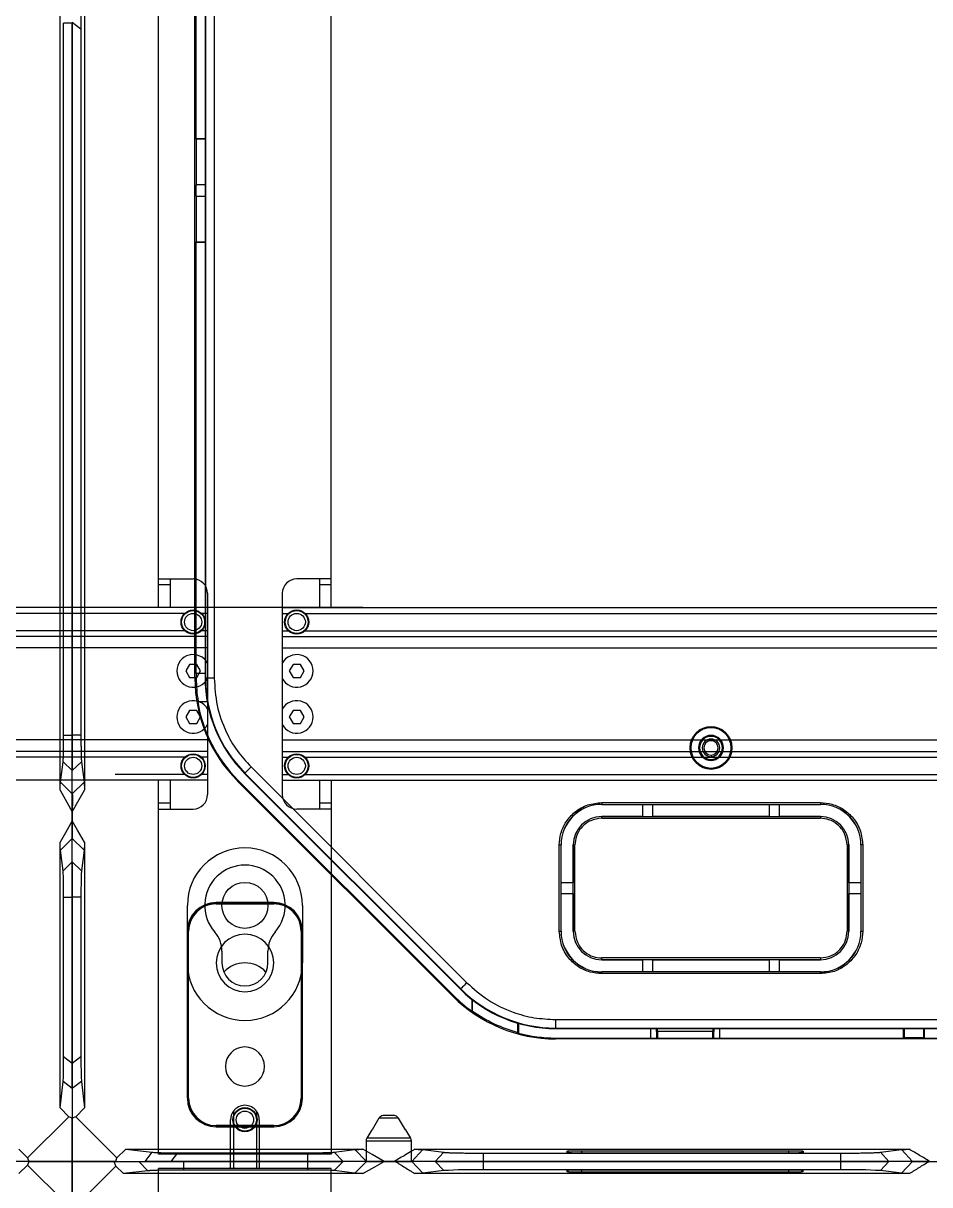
# Model space of a CAD drawing. Header units: millimetres. Extents: x 9226 to 36041, y 16031 to 21779.
# Drawn here: x 30476.7 to 30634.3, y 18762.4 to 18964.3 of the extents above; entities that cross this region are included whole.
import ezdxf

# ---------------------------------------------------------------- set-up
doc = ezdxf.new("R2010")
doc.units = ezdxf.units.MM
doc.layers.add('02___PRT_ALL_AXES', color=7, linetype='Continuous')

# ---------------------------------------------------------------- blocks, each defined once
blk = doc.blocks.new('G$CBB86864E')
at = {"color": 114, "linetype": 'Continuous', "true_color": 0x139b48}
for p, q in [((54.5, 672.5), (54.5, 681)), ((59.5, 681), (59.5, 672.5)), ((42, 612.5), (42, 672.5)), ((72, 672.5), (42, 672.5)), ((72, 612.5), (72, 672.5)), ((42, 95), (42, 582.5)), ((72, 95), (72, 582.5)), ((42, 100), (48, 100)), ((42, 99), (44, 99)), ((44, 100), (44, 95)), ((72, 100), (66, 100)), ((70, 95), (70, 100)), ((70, 99), (72, 99)), ((50.5, 97.5), (50.5, 62.5)), ((63.5, 97.5), (63.5, 62.5)), ((77.5, 95), (0.5, 95)), ((63.5, 95), (590.5, 95)), ((50.5, 94), (49.47, 94)), ((63.5, 94), (64.53, 94)), ((50.5, 91), (49.47, 91)), ((63.5, 91), (64.53, 91)), ((50.5, 90), (0.5, 90)), ((63.5, 90), (590.5, 90)), ((50.5, 88), (0, 88)), ((63.5, 88), (590.5, 88)), ((47.35, 85.12), (46.71, 84)), ((48.64, 85.12), (47.35, 85.12)), ((49.29, 84), (48.64, 85.12)), ((65.36, 85.12), (64.71, 84)), ((66.64, 85.12), (65.36, 85.12)), ((67.29, 84), (66.64, 85.12)), ((46.71, 84), (47.35, 82.88)), ((47.35, 82.88), (48.64, 82.88)), ((48.64, 82.88), (49.29, 84)), ((64.71, 84), (65.36, 82.88)), ((65.36, 82.88), (66.64, 82.88)), ((66.64, 82.88), (67.29, 84)), ((47.35, 77.12), (46.71, 76)), ((48.64, 77.12), (47.35, 77.12)), ((49.29, 76), (48.64, 77.12)), ((65.36, 77.12), (64.71, 76)), ((66.64, 77.12), (65.36, 77.12)), ((67.29, 76), (66.64, 77.12)), ((46.71, 76), (47.35, 74.88)), ((47.35, 74.88), (48.64, 74.88)), ((48.64, 74.88), (49.29, 76)), ((64.71, 76), (65.36, 74.88)), ((65.36, 74.88), (66.64, 74.88)), ((66.64, 74.88), (67.29, 76)), ((50.5, 72), (0, 72)), ((63.5, 72), (590.5, 72)), ((50.5, 70), (0.5, 70)), ((50.5, 69), (49.47, 69)), ((63.5, 70), (590.5, 70)), ((63.5, 69), (64.53, 69)), ((50.5, 65), (0.5, 65)), ((42, 0), (42, 65)), ((44, 65), (44, 60)), ((50.5, 66), (49.47, 66)), ((63.5, 66), (64.53, 66)), ((63.5, 65), (590.5, 65)), ((70, 60), (70, 65)), ((72, 65), (72, 0)), ((44, 61), (42, 61)), ((72, 61), (70, 61)), ((42, 60), (48, 60)), ((72, 60), (66, 60)), ((72, 0), (42, 0))]:
    blk.add_line(p, q, dxfattribs=at)
for centre, radius in [((57, 681), 2), ((57, 681), 1.5), ((48, 92.5), 2), ((48, 92.5), 1.5), ((66, 92.5), 2), ((66, 92.5), 1.5), ((48, 67.5), 2), ((48, 67.5), 1.5), ((66, 67.5), 2), ((66, 67.5), 1.5)]:
    blk.add_circle(centre, radius, dxfattribs=at)
for centre, radius, start, end in [((57, 681), 2.5, 143.1301, 180), ((57, 681), 2.5, 0, 36.8699), ((48, 97.5), 2.5, 0, 90), ((66, 97.5), 2.5, 90, 180), ((48, 62.5), 2.5, 270, 0), ((66, 62.5), 2.5, 180, 270), ((57, 28.25), 5, 43.1308, 136.8692)]:
    blk.add_arc(centre, radius, start, end, dxfattribs=at)
at = {"layer": '02___PRT_ALL_AXES', "color": 114, "linetype": 'Continuous', "true_color": 0x139b48}
for p, q in [((55, 682.5), (55, 672.5)), ((59, 682.5), (59, 672.5)), ((46.53, 94), (7.47, 94)), ((67.47, 94), (586.53, 94)), ((46.53, 91), (7.47, 91)), ((67.47, 91), (586.53, 91)), ((46.53, 69), (7.47, 69)), ((67.47, 69), (586.53, 69)), ((46.53, 66), (34.47, 66)), ((67.47, 66), (586.53, 66)), ((47, 33.25), (47, 43.25)), ((67, 43.25), (67, 33.25)), ((53, 35.31), (53, 33.25)), ((61, 33.25), (61, 35.31))]:
    blk.add_line(p, q, dxfattribs=at)
for centre, radius in [((48, 92.5), 2.1), ((66, 92.5), 2.1), ((48, 67.5), 2.1), ((66, 67.5), 2.1), ((57, 43.25), 4), ((57, 6), 2.1)]:
    blk.add_circle(centre, radius, dxfattribs=at)
for centre, radius, start, end in [((57, 681), 2.5, 36.8699, 143.1301), ((48, 84), 2.84, 28.0842, 331.9158), ((66, 84), 2.84, 208.0842, 151.9158), ((48, 76), 2.84, 28.0842, 331.9158), ((66, 76), 2.84, 208.0842, 151.9158), ((57, 43.25), 10, 0, 180), ((57, 43.25), 7, 318.5904, 221.4096), ((48, 35.31), 5, 0, 41.4096), ((66, 35.31), 5, 138.5904, 180), ((57, 33.25), 10, 180, 0), ((57, 33.25), 4, 180, 0)]:
    blk.add_arc(centre, radius, start, end, dxfattribs=at)
blk = doc.blocks.new('*U254')
blk.add_blockref('G$CBB86864E', (-306, -341.75))
blk = doc.blocks.new('*U248')
for p in [(600, 675), (600, 0)]:
    blk.add_blockref('*U254', p)
blk = doc.blocks.new('G$C9B8E3940')
at = {"color": 7, "linetype": 'Continuous', "lineweight": 25}
for p, q in [((53.29, 389.67), (52.09, 387.67)), ((56.71, 389.67), (53.29, 389.67)), ((57.91, 387.67), (56.71, 389.67)), ((52.03, 387.67), (51.18, 386.2)), ((52.03, 387.67), (52.09, 387.67)), ((57.91, 387.67), (57.97, 387.67)), ((58.82, 386.2), (57.97, 387.67)), ((51.05, 385.7), (51.05, 382.17)), ((58.95, 382.17), (58.95, 385.7)), ((0, 382.17), (7.27, 382.17)), ((0, 374.63), (0, 382.17)), ((7.56, 381.34), (7.27, 382.17)), ((7.27, 382.17), (11.57, 382.17)), ((13.15, 380.54), (11.57, 382.17)), ((19.33, 382.17), (19.33, 380.67)), ((19.33, 382.17), (40.93, 382.17)), ((40.93, 380.67), (40.93, 382.17)), ((45.52, 380.57), (47.07, 382.17)), ((51.11, 382.17), (47.07, 382.17)), ((49.1, 380.11), (51.11, 382.17)), ((54.21, 382.17), (56.14, 382.17)), ((60.9, 380.11), (58.99, 382.17)), ((63.08, 382.17), (58.99, 382.17)), ((64.55, 380.58), (63.08, 382.17)), ((71.41, 382.17), (71.41, 380.73)), ((71.41, 382.17), (133.59, 382.17)), ((133.59, 380.73), (133.59, 382.17)), ((141.92, 382.17), (140.45, 380.58)), ((146.01, 382.17), (141.92, 382.17)), ((144.1, 380.11), (146.01, 382.17)), ((148.87, 382.17), (150.79, 382.17)), ((592.46, 382.17), (587.35, 382.17)), ((592.46, 382.17), (592.24, 381.54)), ((592.46, 382.17), (600, 382.17)), ((600, 382.17), (600, 375.59)), ((7.56, 381.34), (0.63, 374.41)), ((8.88, 380.06), (7.56, 381.34)), ((13.15, 380.54), (8.88, 380.06)), ((50.47, 380.06), (8.88, 380.06)), ((40.93, 380.67), (19.33, 380.67)), ((49.1, 380.11), (45.52, 380.57)), ((145.47, 380.06), (59.53, 380.06)), ((64.55, 380.58), (60.9, 380.11)), ((133.59, 380.73), (71.41, 380.73)), ((86.03, 380.37), (86.03, 380.66)), ((88.5, 380.72), (124.5, 380.72)), ((124.5, 380.3), (88.5, 380.3)), ((126.98, 380.66), (126.98, 380.37)), ((144.1, 380.11), (140.45, 380.58)), ((592.24, 381.54), (590.71, 380.06)), ((598.66, 375.13), (592.24, 381.54)), ((2.12, 317.64), (2.12, 109.2)), ((597.89, 109.2), (597.89, 317.64)), ((21.3, 128.67), (21.3, 298.17)), ((23.17, 298.17), (23.17, 128.67)), ((24.67, 298.17), (24.67, 128.67)), ((21.45, 291.3), (21.45, 222.44)), ((23.09, 251.42), (23.09, 128.67)), ((1.5, 241.44), (0, 242.65)), ((0, 118.74), (0, 242.65)), ((598.5, 118.74), (598.5, 242.5)), ((600, 242.5), (598.5, 242.5)), ((600, 242.5), (600, 118.74)), ((1.5, 241.44), (1.5, 118.74)), ((21.54, 222.35), (21.45, 222.44)), ((21.45, 222.44), (23.09, 222.44)), ((21.54, 222.35), (21.54, 214.42)), ((23.09, 222.35), (21.54, 222.35)), ((21.45, 214.42), (21.45, 212.42)), ((23.09, 214.42), (21.45, 214.42)), ((21.45, 212.42), (23.09, 212.42)), ((21.54, 212.42), (21.54, 204.49)), ((21.45, 204.4), (21.54, 204.49)), ((21.45, 204.4), (21.45, 129.56)), ((23.09, 204.4), (21.45, 204.4)), ((21.54, 204.49), (23.09, 204.49)), ((21.54, 129.48), (21.45, 129.56)), ((21.45, 129.56), (23.09, 129.56)), ((21.54, 129.48), (21.54, 128.67)), ((23.09, 129.48), (21.54, 129.48)), ((21.3, 128.67), (21.54, 128.67)), ((23.17, 128.67), (23.09, 128.67)), ((24.67, 128.67), (23.17, 128.67)), ((23.46, 124.53), (21.8, 124.53)), ((21.87, 124.62), (23.45, 124.62)), ((111, 120.05), (111, 120.23)), ((1.5, 118.74), (0, 118.74)), ((111, 118.55), (111, 118.72)), ((111, 117.8), (111, 118.07)), ((598.5, 118.74), (600, 118.74)), ((111, 115.3), (111, 115.02)), ((1.6, 114.15), (0, 112.6)), ((1.6, 114.15), (2.06, 110.57)), ((31.06, 113.23), (68.56, 75.73)), ((111, 114.55), (111, 114.37)), ((597.94, 110.57), (598.4, 114.15)), ((598.4, 114.15), (600, 112.6)), ((0, 108.56), (0, 112.6)), ((29.95, 112.12), (30, 112.17)), ((29.95, 112.12), (67.45, 74.62)), ((30, 112.17), (67.5, 74.67)), ((111, 113.05), (111, 112.86)), ((600, 108.56), (600, 112.6)), ((2.06, 110.57), (0, 108.56)), ((28.79, 110.96), (28.68, 110.85)), ((66.18, 73.35), (28.68, 110.85)), ((28.79, 110.96), (66.29, 73.46)), ((597.94, 110.57), (600, 108.56)), ((92, 107.03), (130, 107.03)), ((92, 107.03), (92, 106.73)), ((130, 107.03), (130, 106.73)), ((0, 103.88), (0, 105.46)), ((92, 106.73), (130, 106.73)), ((92, 106.73), (92, 106.72)), ((92, 106.72), (99.09, 106.72)), ((99.09, 106.72), (100.91, 106.72)), ((99.09, 106.72), (99.09, 104.62)), ((100.91, 106.72), (121.09, 106.72)), ((100.91, 104.62), (100.91, 106.72)), ((121.09, 106.72), (122.91, 106.72)), ((121.09, 106.72), (121.09, 104.62)), ((122.91, 106.72), (130, 106.72)), ((122.91, 104.62), (122.91, 106.72)), ((130, 106.72), (130, 106.73)), ((600, 105.46), (600, 103.88)), ((92, 104.61), (92, 104.62)), ((99.09, 104.62), (92, 104.62)), ((92, 104.31), (92, 104.61)), ((92, 104.61), (130, 104.61)), ((92, 104.31), (130, 104.31)), ((99.09, 104.62), (100.91, 104.62)), ((121.09, 104.62), (100.91, 104.62)), ((121.09, 104.62), (122.91, 104.62)), ((130, 104.62), (122.91, 104.62)), ((130, 104.62), (130, 104.61)), ((130, 104.61), (130, 104.31)), ((2.06, 98.77), (0, 100.78)), ((0, 96.74), (0, 100.78)), ((2.12, 100.14), (2.12, 53.97)), ((84.64, 84.67), (84.64, 99.67)), ((84.64, 99.67), (84.94, 99.67)), ((84.94, 84.67), (84.94, 99.67)), ((84.95, 99.67), (84.94, 99.67)), ((84.95, 93.08), (84.95, 99.67)), ((87.05, 99.67), (87.05, 93.08)), ((87.05, 99.67), (87.06, 99.67)), ((87.06, 99.67), (87.36, 99.67)), ((87.06, 84.67), (87.06, 99.67)), ((87.36, 84.67), (87.36, 99.67)), ((134.64, 99.67), (134.94, 99.67)), ((134.64, 99.67), (134.64, 84.67)), ((134.94, 99.67), (134.94, 84.67)), ((134.94, 99.67), (134.95, 99.67)), ((134.95, 93.08), (134.95, 99.67)), ((137.06, 99.67), (137.05, 99.67)), ((137.05, 99.67), (137.05, 93.08)), ((137.36, 99.67), (137.06, 99.67)), ((137.06, 99.67), (137.06, 84.67)), ((137.36, 99.67), (137.36, 84.67)), ((597.89, 53.97), (597.89, 100.14)), ((597.94, 98.77), (600, 100.78)), ((600, 96.74), (600, 100.78)), ((2.06, 98.77), (1.6, 95.19)), ((598.4, 95.19), (597.94, 98.77)), ((1.6, 95.19), (0, 96.74)), ((598.4, 95.19), (600, 96.74)), ((84.95, 91.26), (84.95, 93.08)), ((87.05, 93.08), (84.95, 93.08)), ((87.05, 91.26), (87.05, 93.08)), ((134.95, 93.08), (134.95, 91.26)), ((137.05, 93.08), (134.95, 93.08)), ((137.05, 93.08), (137.05, 91.26)), ((84.95, 84.67), (84.95, 91.26)), ((84.95, 91.26), (87.05, 91.26)), ((87.05, 91.26), (87.05, 84.67)), ((134.95, 84.67), (134.95, 91.26)), ((134.95, 91.26), (137.05, 91.26)), ((137.05, 91.26), (137.05, 84.67)), ((1.5, 90.61), (0, 90.61)), ((0, 61.77), (0, 90.61)), ((1.5, 90.61), (1.5, 62.93)), ((35, 89.67), (25, 89.67)), ((25, 89.63), (25, 89.67)), ((25, 89.63), (35, 89.63)), ((25, 89.45), (25, 89.63)), ((25, 89.45), (35, 89.45)), ((35, 89.63), (35, 89.67)), ((35, 89.45), (35, 89.63)), ((598.5, 62.93), (598.5, 90.61)), ((598.5, 90.61), (600, 90.61)), ((600, 90.61), (600, 61.77)), ((20, 84.67), (20, 55.67)), ((20.04, 84.67), (20, 84.67)), ((20.04, 55.67), (20.04, 84.67)), ((20.04, 84.67), (20.22, 84.67)), ((20.22, 55.67), (20.22, 84.67)), ((39.78, 84.67), (39.96, 84.67)), ((39.78, 84.67), (39.78, 55.67)), ((39.96, 84.67), (39.96, 55.67)), ((39.96, 84.67), (40, 84.67)), ((40, 55.67), (40, 84.67)), ((84.64, 84.67), (84.94, 84.67)), ((84.94, 84.67), (84.95, 84.67)), ((87.06, 84.67), (87.05, 84.67)), ((87.36, 84.67), (87.06, 84.67)), ((134.94, 84.67), (134.64, 84.67)), ((134.95, 84.67), (134.94, 84.67)), ((137.05, 84.67), (137.06, 84.67)), ((137.06, 84.67), (137.36, 84.67)), ((130, 80.03), (92, 80.03)), ((92, 79.73), (92, 80.03)), ((130, 79.73), (92, 79.73)), ((92, 79.72), (92, 79.73)), ((92, 79.72), (99.09, 79.72)), ((100.91, 79.72), (99.09, 79.72)), ((99.09, 79.72), (99.09, 77.62)), ((100.91, 79.72), (121.09, 79.72)), ((100.91, 77.62), (100.91, 79.72)), ((122.91, 79.72), (121.09, 79.72)), ((121.09, 79.72), (121.09, 77.62)), ((122.91, 79.72), (130, 79.72)), ((122.91, 77.62), (122.91, 79.72)), ((130, 80.03), (130, 79.73)), ((130, 79.73), (130, 79.72)), ((92, 77.62), (92, 77.61)), ((99.09, 77.62), (92, 77.62)), ((130, 77.61), (92, 77.61)), ((92, 77.31), (92, 77.61)), ((130, 77.31), (92, 77.31)), ((100.91, 77.62), (99.09, 77.62)), ((121.09, 77.62), (100.91, 77.62)), ((122.91, 77.62), (121.09, 77.62)), ((130, 77.62), (122.91, 77.62)), ((130, 77.61), (130, 77.62)), ((130, 77.31), (130, 77.61)), ((66.29, 73.46), (66.18, 73.35)), ((67.5, 74.67), (67.45, 74.62)), ((69.48, 70.76), (69.48, 72.81)), ((69.57, 70.8), (69.57, 72.74)), ((77.43, 67.09), (77.43, 68.7)), ((77.52, 68.68), (77.52, 66.97)), ((84, 69.34), (84, 67.84)), ((84, 69.34), (516, 69.34)), ((84, 67.84), (516, 67.84)), ((84, 67.84), (84, 67.76)), ((84, 67.76), (101.5, 67.76)), ((100.55, 66.12), (100.55, 67.76)), ((101.51, 67.77), (101.5, 67.76)), ((101.5, 67.76), (101.5, 66.1)), ((101.7, 67.28), (101.5, 67.28)), ((111.3, 67.28), (101.7, 67.28)), ((101.72, 67.78), (111.28, 67.78)), ((111.5, 67.28), (111.3, 67.28)), ((111.5, 67.76), (111.49, 67.77)), ((111.5, 67.76), (488.5, 67.76)), ((111.5, 66.1), (111.5, 67.76)), ((112.45, 67.76), (112.45, 66.12)), ((144.48, 66.12), (144.48, 67.76)), ((144.57, 67.76), (144.57, 66.21)), ((147.93, 67.76), (147.93, 66.21)), ((148.02, 67.76), (148.02, 66.12)), ((84, 66.12), (84, 65.97)), ((84, 66.12), (100.55, 66.12)), ((516, 65.97), (84, 65.97)), ((100.55, 66.12), (100.56, 66.1)), ((100.56, 66.1), (112.44, 66.1)), ((112.44, 66.1), (112.45, 66.12)), ((112.45, 66.12), (144.48, 66.12)), ((144.57, 66.21), (144.48, 66.12)), ((144.57, 66.21), (147.93, 66.21)), ((148.02, 66.12), (147.93, 66.21)), ((148.02, 66.12), (151.98, 66.12)), ((0, 61.77), (1.5, 62.93)), ((598.5, 62.93), (600, 61.77)), ((1.59, 58.55), (0, 57.32)), ((1.59, 58.55), (2.12, 53.97)), ((597.89, 53.97), (598.41, 58.55)), ((600, 57.32), (598.41, 58.55)), ((0, 57.32), (0, 52.21)), ((600, 57.32), (600, 52.21)), ((20.04, 55.67), (20, 55.67)), ((20.04, 55.67), (20.22, 55.67)), ((39.78, 55.67), (39.96, 55.67)), ((39.96, 55.67), (40, 55.67)), ((2.12, 53.97), (0.63, 52.43)), ((599.37, 52.43), (597.89, 53.97)), ((0.63, 52.43), (0, 52.21)), ((0, 44.67), (0, 52.21)), ((0.63, 52.43), (7.76, 45.3)), ((35, 50.89), (25, 50.89)), ((25, 50.71), (25, 50.89)), ((35, 50.71), (25, 50.71)), ((25, 50.71), (25, 50.67)), ((25, 50.67), (35, 50.67)), ((35, 50.71), (35, 50.89)), ((35, 50.71), (35, 50.67)), ((592.24, 45.3), (599.37, 52.43)), ((600, 52.21), (599.37, 52.43)), ((600, 52.21), (600, 44.67)), ((7.76, 45.3), (9.3, 46.79)), ((9.3, 46.79), (50.47, 46.79)), ((9.3, 46.79), (13.88, 46.26)), ((45.52, 46.27), (49.1, 46.73)), ((51.11, 44.67), (49.1, 46.73)), ((59, 44.67), (60.9, 46.73)), ((59.53, 46.79), (145.47, 46.79)), ((60.9, 46.73), (64.55, 46.26)), ((86.01, 46.18), (86.01, 46.47)), ((88.5, 46.54), (124.5, 46.54)), ((126.99, 46.47), (126.99, 46.18)), ((140.45, 46.26), (144.1, 46.73)), ((146.01, 44.67), (144.1, 46.73)), ((590.71, 46.79), (592.24, 45.3)), ((7.54, 44.67), (0, 44.67)), ((7.54, 44.67), (7.76, 45.3)), ((7.54, 44.67), (12.65, 44.67)), ((12.65, 44.67), (13.88, 46.26)), ((18.26, 46.17), (17.1, 44.67)), ((40.93, 44.67), (17.1, 44.67)), ((18.26, 46.17), (40.93, 46.17)), ((40.93, 44.67), (40.93, 46.17)), ((47.07, 44.67), (45.52, 46.27)), ((51.11, 44.67), (47.07, 44.67)), ((55.98, 44.67), (54.21, 44.67)), ((63.08, 44.67), (59, 44.67)), ((63.08, 44.67), (64.55, 46.26)), ((71.41, 46.11), (133.59, 46.11)), ((71.41, 46.11), (71.41, 44.67)), ((133.59, 44.67), (71.41, 44.67)), ((124.5, 46.12), (88.5, 46.12)), ((133.59, 44.67), (133.59, 46.11)), ((140.45, 46.26), (141.92, 44.67)), ((146.01, 44.67), (141.92, 44.67)), ((592.46, 44.67), (587.35, 44.67)), ((592.24, 45.3), (592.46, 44.67)), ((600, 44.67), (592.46, 44.67))]:
    blk.add_line(p, q, dxfattribs=at)
at = {"color": 8, "linetype": 'Continuous', "lineweight": 25}
for p, q in [((55, 385.7), (51.05, 385.7)), ((58.82, 386.2), (51.18, 386.2)), ((58.95, 385.7), (55, 385.7)), ((88.5, 380.72), (88.5, 380.3)), ((124.5, 380.3), (124.5, 380.72)), ((101.5, 67.28), (101.5, 66.1)), ((101.7, 67.28), (101.7, 66.1)), ((111.3, 66.1), (111.3, 67.28)), ((111.5, 66.1), (111.5, 67.28)), ((88.5, 46.54), (88.5, 46.12)), ((124.5, 46.12), (124.5, 46.54))]:
    blk.add_line(p, q, dxfattribs=at)
at = {"color": 7, "linetype": 'Continuous', "lineweight": 25, "flags": 128}
for points in [[(50.47, 380.06), (52.57, 381.24), (54.21, 382.17)], [(21.87, 124.62), (21.83, 124.57), (21.8, 124.53)], [(30, 112.17), (30.03, 112.19), (30.09, 112.26), (30.19, 112.36), (30.32, 112.49), (30.48, 112.65), (30.66, 112.83), (30.86, 113.03), (31.06, 113.23)], [(0, 105.46), (1.19, 107.55), (2.12, 109.2)], [(597.89, 109.2), (599.07, 107.11), (600, 105.46)], [(2.12, 100.14), (0.93, 102.24), (0, 103.88)], [(600, 103.88), (598.82, 101.79), (597.89, 100.14)], [(68.56, 75.73), (68.36, 75.53), (68.16, 75.33), (67.98, 75.15), (67.82, 74.99), (67.69, 74.86), (67.59, 74.76), (67.52, 74.7), (67.5, 74.67)], [(69.57, 70.8), (69.52, 70.77), (69.48, 70.76)], [(54.21, 44.67), (52.12, 45.86), (50.47, 46.79)]]:
    blk.add_lwpolyline(points, dxfattribs=at)
at = {"color": 8, "linetype": 'Continuous', "lineweight": 25, "flags": 128}
for points in [[(86.03, 380.66), (86.29, 380.38), (86.34, 380.34)], [(126.67, 380.34), (126.77, 380.44), (126.98, 380.66)], [(86.34, 46.5), (86.23, 46.39), (86.01, 46.18)], [(126.99, 46.18), (126.72, 46.45), (126.66, 46.5)]]:
    blk.add_lwpolyline(points, dxfattribs=at)
at = {"color": 7, "linetype": 'Continuous', "lineweight": 25}
for centre, radius, start, end in [((52.05, 385.7), 1, 150, 180), ((57.95, 385.7), 1, 0, 30), ((70.12, 280.68), 100.05, 89.2608, 93.191), ((134.88, 280.68), 100.05, 86.809, 90.7392), ((46.5, 128.67), 25.2, 180, 225), ((46.5, 128.67), 24.96, 180, 189.3433), ((46.5, 128.67), 23.41, 180, 225), ((46.5, 128.67), 23.33, 180, 225), ((46.5, 128.67), 25.05, 189.5128, 225), ((111, 116.55), 3.68, 90, 270), ((111, 116.55), 3.5, 90, 270), ((111, 116.55), 3.68, 270, 90), ((111, 116.55), 3.5, 270, 90), ((111, 116.55), 2.17, 90, 270), ((111, 116.55), 2, 90, 270), ((111, 116.55), 1.53, 90, 270), ((111, 116.55), 1.25, 90, 180), ((111, 116.55), 2.17, 270, 90), ((111, 116.55), 2, 270, 90), ((111, 116.55), 1.53, 270, 90), ((111, 116.55), 1.25, 0, 90), ((111, 116.55), 1.25, 180, 270), ((111, 116.55), 1.25, 270, 0), ((92, 99.67), 7.06, 90, 180), ((92, 99.67), 7.05, 90, 180), ((130, 99.67), 7.06, 0, 90), ((130, 99.67), 7.05, 0, 90), ((92, 99.67), 4.95, 90, 180), ((92, 99.67), 4.94, 90, 180), ((130, 99.67), 4.95, 0, 90), ((130, 99.67), 4.94, 0, 90), ((25, 84.67), 5, 90, 180), ((25, 84.67), 4.96, 90, 180), ((25, 84.67), 4.78, 90, 180), ((35, 84.67), 5, 0, 90), ((35, 84.67), 4.96, 0, 90), ((35, 84.67), 4.78, 0, 90), ((30, 79.17), 5, 0, 180), ((92, 84.67), 7.06, 180, 270), ((92, 84.67), 7.05, 180, 270), ((92, 84.67), 4.95, 180, 270), ((92, 84.67), 4.94, 180, 270), ((130, 84.67), 4.94, 270, 0), ((130, 84.67), 7.06, 270, 0), ((130, 84.67), 4.95, 270, 0), ((130, 84.67), 7.05, 270, 0), ((30, 79.17), 5, 180, 0), ((84, 91.17), 25.2, 225, 270), ((84, 91.17), 25.05, 225, 234.5878), ((84, 91.17), 23.41, 225, 270), ((84, 91.17), 23.33, 225, 270), ((84, 91.17), 24.96, 234.6912, 254.7467), ((84, 91.17), 25.05, 255.008, 270), ((30, 61.17), 3.4, 0, 180), ((30, 61.17), 3.4, 180, 0), ((25, 55.67), 5, 180, 270), ((25, 55.67), 4.96, 180, 270), ((25, 55.67), 4.78, 180, 270), ((35, 55.67), 4.78, 270, 0), ((35, 55.67), 4.96, 270, 0), ((35, 55.67), 5, 270, 0)]:
    blk.add_arc(centre, radius, start, end, dxfattribs=at)
for points, knots in [([(54.27, 390.17), (54.1, 390.15), (53.81, 390.13), (53.47, 389.92), (53.35, 389.75), (53.29, 389.67)], [0, 0, 0, 0, 0.444997, 0.750736, 1, 1, 1, 1]), ([(55.73, 390.17), (55.69, 390.17), (55.59, 390.17), (55.41, 390.17), (55.21, 390.17), (55, 390.17), (54.79, 390.17), (54.59, 390.17), (54.41, 390.17), (54.31, 390.17), (54.27, 390.17)], [0, 0, 0, 0, 0.124916, 0.249994, 0.374831, 0.499997, 0.624836, 0.749991, 0.874919, 1, 1, 1, 1]), ([(56.71, 389.67), (56.64, 389.76), (56.5, 389.94), (56.19, 390.11), (55.93, 390.17), (55.77, 390.17), (55.73, 390.17)], [0, 0, 0, 0, 0.295996, 0.591452, 0.902631, 1, 1, 1, 1]), ([(11.57, 382.17), (11.6, 382.17), (11.65, 382.17), (11.74, 382.17), (11.84, 382.17), (11.94, 382.17), (12.06, 382.17), (12.19, 382.17), (12.33, 382.17), (12.48, 382.17), (12.81, 382.17), (13.41, 382.17), (14.39, 382.17), (15.5, 382.17), (16.47, 382.17), (17.23, 382.17), (17.75, 382.17), (18.27, 382.17), (18.8, 382.17), (19.16, 382.17), (19.33, 382.17)], [0, 0, 0, 0, 0.0280368, 0.0559357, 0.0837327, 0.1114646, 0.1391682, 0.1668805, 0.1946384, 0.2224787, 0.2504378, 0.3752085, 0.4995925, 0.6239852, 0.7491723, 0.7995478, 0.849599, 0.8995448, 0.9496056, 1, 1, 1, 1]), ([(40.93, 382.17), (41.01, 382.17), (41.17, 382.17), (41.41, 382.17), (41.64, 382.17), (41.87, 382.17), (42.1, 382.17), (42.33, 382.17), (42.56, 382.17), (42.79, 382.17), (43.27, 382.17), (43.99, 382.17), (44.88, 382.17), (45.65, 382.17), (46.16, 382.17), (46.48, 382.17), (46.67, 382.17), (46.83, 382.17), (46.97, 382.17), (47.04, 382.17), (47.07, 382.17)], [0, 0, 0, 0, 0.027956, 0.055781, 0.083514, 0.111194, 0.138859, 0.166549, 0.194304, 0.222161, 0.250161, 0.375032, 0.500008, 0.624842, 0.749841, 0.800085, 0.849995, 0.899798, 0.949723, 1, 1, 1, 1]), ([(54.21, 382.17), (53.89, 382.17), (53.27, 382.17), (52.49, 382.17), (51.87, 382.17), (51.5, 382.17), (51.33, 382.17), (51.26, 382.16), (51.21, 382.16), (51.18, 382.17), (51.14, 382.17), (51.12, 382.17), (51.11, 382.17)], [0, 0, 0, 0, 0.289629, 0.546849, 0.69149, 0.839411, 0.868678, 0.897795, 0.916239, 0.948597, 0.965761, 1, 1, 1, 1]), ([(56.14, 382.17), (56.7, 381.82), (57.27, 381.47), (58.11, 380.94), (58.4, 380.76), (58.82, 380.5), (58.96, 380.41), (59.25, 380.23), (59.39, 380.14), (59.53, 380.06)], [0, 0, 0, 0, 0.5, 0.5, 0.75, 0.75, 0.875, 0.875, 1, 1, 1, 1]), ([(58.99, 382.17), (58.98, 382.17), (58.97, 382.17), (58.93, 382.17), (58.88, 382.17), (58.83, 382.17), (58.79, 382.17), (58.74, 382.17), (58.69, 382.17), (58.64, 382.17), (58.6, 382.17), (58.56, 382.17), (58.53, 382.17), (58.49, 382.17), (58.41, 382.17), (58.26, 382.17), (58.02, 382.17), (57.67, 382.17), (57.04, 382.17), (56.51, 382.17), (56.14, 382.17)], [0, 0, 0, 0, 0.03109, 0.060707, 0.088672, 0.114849, 0.139142, 0.161488, 0.181791, 0.19987, 0.215881, 0.23032, 0.239612, 0.248007, 0.2709, 0.317902, 0.397978, 0.498535, 0.645616, 1, 1, 1, 1]), ([(63.08, 382.17), (63.28, 382.17), (63.63, 382.17), (64.64, 382.17), (65.31, 382.17), (66.86, 382.17), (67.75, 382.17), (69.59, 382.17), (70.53, 382.17), (71.41, 382.17)], [0, 0, 0, 0, 0.25, 0.25, 0.5, 0.5, 0.75, 0.75, 1, 1, 1, 1]), ([(133.59, 382.17), (134.48, 382.17), (135.42, 382.17), (137.25, 382.17), (138.14, 382.17), (139.7, 382.17), (140.36, 382.17), (141.37, 382.17), (141.72, 382.17), (141.92, 382.17)], [0, 0, 0, 0, 0.25, 0.25, 0.5, 0.5, 0.75, 0.75, 1, 1, 1, 1]), ([(145.47, 380.06), (145.61, 380.14), (145.75, 380.23), (146.04, 380.41), (146.18, 380.5), (146.6, 380.76), (146.89, 380.94), (147.73, 381.47), (148.3, 381.82), (148.87, 382.17)], [0, 0, 0, 0, 0.125, 0.125, 0.25, 0.25, 0.5, 0.5, 1, 1, 1, 1]), ([(148.87, 382.17), (148.5, 382.17), (148.14, 382.17), (147.59, 382.18), (147.41, 382.18), (147.13, 382.18), (147.04, 382.18), (146.86, 382.18), (146.76, 382.18), (146.61, 382.18), (146.56, 382.18), (146.5, 382.18), (146.48, 382.18), (146.46, 382.18), (146.44, 382.18), (146.36, 382.17), (146.29, 382.17), (146.13, 382.17), (146.05, 382.17), (146.01, 382.17)], [0, 0, 0, 0, 0.25, 0.25, 0.375, 0.375, 0.4375, 0.4375, 0.5, 0.5, 0.5625, 0.5625, 0.59375, 0.59375, 0.625, 0.625, 0.75, 0.75, 1, 1, 1, 1]), ([(19.33, 380.67), (19.25, 380.67), (19.09, 380.67), (18.86, 380.67), (18.62, 380.67), (18.38, 380.67), (18.15, 380.67), (17.92, 380.67), (17.69, 380.67), (17.46, 380.66), (16.97, 380.66), (16.24, 380.65), (15.36, 380.64), (14.58, 380.62), (14.07, 380.6), (13.74, 380.58), (13.56, 380.57), (13.39, 380.56), (13.25, 380.55), (13.18, 380.55), (13.15, 380.54)], [0, 0, 0, 0, 0.02805, 0.055958, 0.083762, 0.1115, 0.139213, 0.166938, 0.194716, 0.222584, 0.250581, 0.375397, 0.499861, 0.624129, 0.749171, 0.799403, 0.849379, 0.899322, 0.949455, 1, 1, 1, 1]), ([(45.52, 380.57), (45.5, 380.57), (45.47, 380.58), (45.42, 380.58), (45.36, 380.59), (45.29, 380.59), (45.22, 380.6), (45.13, 380.6), (45.04, 380.61), (44.84, 380.62), (44.48, 380.63), (43.91, 380.64), (43.25, 380.66), (42.64, 380.66), (42.12, 380.67), (41.73, 380.67), (41.34, 380.67), (41.07, 380.67), (40.93, 380.67)], [0, 0, 0, 0, 0.031369, 0.062604, 0.093761, 0.124899, 0.156076, 0.187351, 0.218781, 0.250423, 0.37549, 0.500202, 0.624684, 0.74977, 0.812676, 0.87504, 0.937326, 1, 1, 1, 1]), ([(50.47, 380.06), (50.42, 380.06), (50.32, 380.06), (50.19, 380.06), (50.05, 380.06), (49.93, 380.07), (49.81, 380.07), (49.69, 380.08), (49.56, 380.08), (49.42, 380.09), (49.28, 380.09), (49.17, 380.1), (49.12, 380.11), (49.1, 380.11)], [0, 0, 0, 0, 0.070759, 0.141336, 0.211942, 0.282789, 0.354086, 0.426038, 0.498844, 0.626087, 0.751275, 0.87553, 1, 1, 1, 1]), ([(60.9, 380.11), (60.82, 380.1), (60.65, 380.09), (60.3, 380.07), (60.17, 380.07), (59.94, 380.06), (59.87, 380.06), (59.7, 380.06), (59.62, 380.06), (59.53, 380.06)], [0, 0, 0, 0, 0.5, 0.5, 0.75, 0.75, 0.875, 0.875, 1, 1, 1, 1]), ([(86.03, 380.66), (86.03, 380.66), (86.03, 380.66), (86.05, 380.67), (86.07, 380.67), (86.11, 380.67), (86.16, 380.68), (86.25, 380.68), (86.43, 380.69), (86.74, 380.7), (87.12, 380.71), (87.48, 380.72), (87.78, 380.72), (88.02, 380.72), (88.26, 380.72), (88.42, 380.72), (88.5, 380.72)], [0, 0, 0, 0, 0.0414226, 0.0827214, 0.1240802, 0.165682, 0.2077067, 0.2503288, 0.3760422, 0.5000512, 0.6237435, 0.7495003, 0.8130207, 0.8755356, 0.9376549, 1, 1, 1, 1]), ([(88.5, 380.3), (88.45, 380.3), (88.34, 380.3), (88.18, 380.31), (88.02, 380.31), (87.86, 380.31), (87.71, 380.31), (87.45, 380.31), (87.12, 380.32), (86.74, 380.32), (86.43, 380.33), (86.24, 380.34), (86.13, 380.35), (86.07, 380.36), (86.03, 380.36), (86.03, 380.37), (86.03, 380.37)], [0, 0, 0, 0, 0.0414085, 0.0826934, 0.1240388, 0.1656279, 0.2076406, 0.2502517, 0.375941, 0.4999416, 0.6236422, 0.7494231, 0.8129603, 0.875494, 0.9376336, 1, 1, 1, 1]), ([(124.5, 380.72), (124.55, 380.72), (124.66, 380.72), (124.82, 380.72), (124.98, 380.72), (125.14, 380.72), (125.29, 380.72), (125.55, 380.72), (125.89, 380.71), (126.26, 380.7), (126.57, 380.69), (126.76, 380.68), (126.87, 380.68), (126.93, 380.67), (126.97, 380.66), (126.97, 380.66), (126.98, 380.66)], [0, 0, 0, 0, 0.041408, 0.082693, 0.124039, 0.165628, 0.207641, 0.250252, 0.375941, 0.499942, 0.623642, 0.749423, 0.81296, 0.875494, 0.937634, 1, 1, 1, 1]), ([(126.98, 380.37), (126.97, 380.37), (126.97, 380.37), (126.96, 380.36), (126.93, 380.36), (126.89, 380.35), (126.84, 380.35), (126.75, 380.34), (126.57, 380.33), (126.26, 380.32), (125.89, 380.32), (125.53, 380.31), (125.22, 380.31), (124.98, 380.31), (124.74, 380.3), (124.58, 380.3), (124.5, 380.3)], [0, 0, 0, 0, 0.041423, 0.082721, 0.12408, 0.165682, 0.207707, 0.250329, 0.376042, 0.500051, 0.623744, 0.7495, 0.813021, 0.875536, 0.937655, 1, 1, 1, 1]), ([(145.47, 380.06), (145.39, 380.06), (145.3, 380.06), (145.14, 380.06), (145.06, 380.06), (144.84, 380.07), (144.7, 380.07), (144.35, 380.09), (144.19, 380.1), (144.1, 380.11)], [0, 0, 0, 0, 0.125, 0.125, 0.25, 0.25, 0.5, 0.5, 1, 1, 1, 1]), ([(1.61, 246.54), (1.6, 246.35), (1.56, 245.99), (1.52, 244.65), (1.5, 243.06), (1.5, 241.99), (1.5, 241.44)], [0, 0, 0, 0, 0.289123, 0.56056, 0.774996, 1, 1, 1, 1]), ([(24.67, 128.67), (24.77, 127.08), (24.97, 123.87), (26.49, 119.62), (28.53, 116.02), (30.22, 114.15), (31.06, 113.23)], [0, 0, 0, 0, 0.277835, 0.56046, 0.782102, 1, 1, 1, 1]), ([(0, 112.6), (0, 112.62), (0, 112.65), (0, 112.72), (0, 112.79), (0, 112.87), (0, 112.96), (0, 113.06), (0, 113.17), (0, 113.28), (0, 113.55), (0, 114.02), (0, 114.79), (0, 115.68), (0, 116.45), (0, 117.06), (0, 117.47), (0, 117.89), (0, 118.31), (0, 118.59), (0, 118.74)], [0, 0, 0, 0, 0.027944, 0.05576, 0.083487, 0.111164, 0.138829, 0.166524, 0.194286, 0.222154, 0.250168, 0.375048, 0.500025, 0.624821, 0.749815, 0.800056, 0.849966, 0.899774, 0.94971, 1, 1, 1, 1]), ([(1.5, 118.74), (1.5, 118.67), (1.5, 118.54), (1.5, 118.34), (1.5, 118.14), (1.5, 117.94), (1.5, 117.74), (1.5, 117.55), (1.51, 117.36), (1.51, 116.97), (1.52, 116.42), (1.53, 115.76), (1.54, 115.19), (1.56, 114.79), (1.57, 114.54), (1.58, 114.37), (1.59, 114.24), (1.6, 114.18), (1.6, 114.15)], [0, 0, 0, 0, 0.031364, 0.062594, 0.093748, 0.124885, 0.156063, 0.187341, 0.218775, 0.250423, 0.37549, 0.5002, 0.624668, 0.749756, 0.812662, 0.875029, 0.93732, 1, 1, 1, 1]), ([(598.4, 114.15), (598.4, 114.17), (598.41, 114.2), (598.41, 114.25), (598.42, 114.31), (598.42, 114.38), (598.43, 114.46), (598.43, 114.54), (598.44, 114.63), (598.45, 114.83), (598.46, 115.19), (598.47, 115.76), (598.49, 116.43), (598.49, 117.04), (598.5, 117.55), (598.5, 117.94), (598.5, 118.34), (598.5, 118.6), (598.5, 118.74)], [0, 0, 0, 0, 0.031369, 0.062604, 0.093761, 0.124899, 0.156076, 0.187351, 0.218781, 0.250423, 0.37549, 0.500202, 0.624684, 0.74977, 0.812676, 0.87504, 0.937326, 1, 1, 1, 1]), ([(600, 118.74), (600, 118.66), (600, 118.5), (600, 118.26), (600, 118.03), (600, 117.8), (600, 117.57), (600, 117.34), (600, 117.11), (600, 116.88), (600, 116.4), (600, 115.68), (600, 114.79), (600, 114.02), (600, 113.51), (600, 113.19), (600, 113), (600, 112.84), (600, 112.7), (600, 112.63), (600, 112.6)], [0, 0, 0, 0, 0.027956, 0.055781, 0.083514, 0.111194, 0.138859, 0.166549, 0.194304, 0.222161, 0.250161, 0.375032, 0.500008, 0.624842, 0.749841, 0.800085, 0.849995, 0.899798, 0.949723, 1, 1, 1, 1]), ([(2.06, 110.57), (2.06, 110.56), (2.07, 110.53), (2.07, 110.48), (2.07, 110.42), (2.08, 110.35), (2.08, 110.27), (2.09, 110.18), (2.09, 110.06), (2.1, 109.9), (2.11, 109.69), (2.11, 109.46), (2.11, 109.29), (2.12, 109.2)], [0, 0, 0, 0, 0.070627, 0.141117, 0.211685, 0.28254, 0.353893, 0.425947, 0.498903, 0.626368, 0.751621, 0.875781, 1, 1, 1, 1]), ([(597.89, 109.2), (597.89, 109.25), (597.89, 109.35), (597.89, 109.49), (597.89, 109.62), (597.9, 109.75), (597.9, 109.86), (597.91, 109.98), (597.91, 110.11), (597.92, 110.25), (597.92, 110.39), (597.93, 110.5), (597.94, 110.55), (597.94, 110.57)], [0, 0, 0, 0, 0.070759, 0.141336, 0.211942, 0.282789, 0.354086, 0.426038, 0.498844, 0.626087, 0.751275, 0.87553, 1, 1, 1, 1]), ([(0, 108.56), (0, 108.53), (0.01, 108.45), (0.01, 108.29), (0.01, 108.23), (0.01, 108.09), (0.01, 108.01), (0.01, 107.63), (0.01, 106.74), (0, 105.95), (0, 105.46)], [0, 0, 0, 0, 0.125, 0.125, 0.1875, 0.1875, 0.25, 0.25, 0.5, 1, 1, 1, 1]), ([(84.64, 99.67), (84.69, 100.35), (84.81, 101.77), (85.75, 103.77), (87.33, 105.54), (89.51, 106.79), (91.19, 106.96), (92, 107.03)], [0, 0, 0, 0, 0.177563, 0.367139, 0.563361, 0.789752, 1, 1, 1, 1]), ([(130, 107.03), (130.68, 106.98), (132.1, 106.86), (134.1, 105.92), (135.87, 104.34), (137.12, 102.16), (137.29, 100.48), (137.36, 99.67)], [0, 0, 0, 0, 0.177562, 0.367139, 0.563361, 0.789752, 1, 1, 1, 1]), ([(600, 105.46), (600, 105.79), (600, 106.4), (600, 107.18), (600, 107.8), (600, 108.17), (600, 108.34), (599.99, 108.41), (599.99, 108.46), (600, 108.5), (600, 108.53), (600, 108.55), (600, 108.56)], [0, 0, 0, 0, 0.289629, 0.546849, 0.69149, 0.839411, 0.868678, 0.897795, 0.916239, 0.948597, 0.965761, 1, 1, 1, 1]), ([(0, 103.88), (0, 103.56), (0, 102.94), (0, 102.16), (0, 101.54), (0, 101.17), (0, 101), (0.01, 100.93), (0.01, 100.88), (0, 100.85), (0, 100.81), (0, 100.79), (0, 100.78)], [0, 0, 0, 0, 0.289629, 0.546849, 0.69149, 0.839411, 0.868678, 0.897795, 0.916239, 0.948597, 0.965761, 1, 1, 1, 1]), ([(92, 104.31), (91.34, 104.23), (89.98, 104.06), (88.42, 102.8), (87.52, 101.25), (87.41, 100.18), (87.36, 99.67)], [0, 0, 0, 0, 0.2706526, 0.5622226, 0.7885806, 1, 1, 1, 1]), ([(134.64, 99.67), (134.56, 100.33), (134.39, 101.7), (133.13, 103.25), (131.57, 104.15), (130.51, 104.26), (130, 104.31)], [0, 0, 0, 0, 0.270654, 0.562223, 0.788581, 1, 1, 1, 1]), ([(600, 100.78), (600, 100.82), (599.99, 100.89), (599.99, 101.05), (599.99, 101.12), (599.99, 101.25), (599.99, 101.33), (599.99, 101.71), (599.99, 102.6), (600, 103.39), (600, 103.88)], [0, 0, 0, 0, 0.125, 0.125, 0.1875, 0.1875, 0.25, 0.25, 0.5, 1, 1, 1, 1]), ([(2.12, 100.14), (2.12, 100.09), (2.11, 99.99), (2.11, 99.86), (2.11, 99.72), (2.1, 99.6), (2.1, 99.48), (2.1, 99.36), (2.09, 99.23), (2.08, 99.09), (2.08, 98.95), (2.07, 98.84), (2.06, 98.79), (2.06, 98.77)], [0, 0, 0, 0, 0.070759, 0.141336, 0.211942, 0.282789, 0.354086, 0.426038, 0.498844, 0.626087, 0.751275, 0.87553, 1, 1, 1, 1]), ([(597.94, 98.77), (597.94, 98.78), (597.94, 98.81), (597.93, 98.86), (597.93, 98.92), (597.92, 98.99), (597.92, 99.07), (597.91, 99.16), (597.91, 99.28), (597.9, 99.44), (597.9, 99.65), (597.89, 99.89), (597.89, 100.06), (597.89, 100.14)], [0, 0, 0, 0, 0.070627, 0.141117, 0.211685, 0.28254, 0.353893, 0.425947, 0.498903, 0.626368, 0.751621, 0.875781, 1, 1, 1, 1]), ([(0, 90.61), (0, 90.68), (0, 90.84), (0, 91.08), (0, 91.31), (0, 91.54), (0, 91.77), (0, 92), (0, 92.23), (0, 92.46), (0, 92.94), (0, 93.66), (0, 94.55), (0, 95.32), (0, 95.83), (0, 96.15), (0, 96.34), (0, 96.5), (0, 96.64), (0, 96.71), (0, 96.74)], [0, 0, 0, 0, 0.027956, 0.055781, 0.083514, 0.111194, 0.138859, 0.166549, 0.194304, 0.222161, 0.250161, 0.375032, 0.500008, 0.624842, 0.749841, 0.800085, 0.849995, 0.899798, 0.949723, 1, 1, 1, 1]), ([(1.6, 95.19), (1.6, 95.17), (1.59, 95.14), (1.59, 95.09), (1.58, 95.03), (1.58, 94.96), (1.57, 94.89), (1.57, 94.8), (1.56, 94.71), (1.56, 94.51), (1.54, 94.15), (1.53, 93.58), (1.52, 92.92), (1.51, 92.31), (1.5, 91.79), (1.5, 91.4), (1.5, 91.01), (1.5, 90.74), (1.5, 90.61)], [0, 0, 0, 0, 0.031369, 0.062604, 0.093761, 0.124899, 0.156076, 0.187351, 0.218781, 0.250423, 0.37549, 0.500202, 0.624684, 0.74977, 0.812676, 0.87504, 0.937326, 1, 1, 1, 1]), ([(598.5, 90.61), (598.5, 90.67), (598.5, 90.81), (598.5, 91.01), (598.5, 91.2), (598.5, 91.4), (598.5, 91.6), (598.5, 91.79), (598.5, 91.99), (598.49, 92.37), (598.49, 92.92), (598.47, 93.58), (598.46, 94.16), (598.44, 94.55), (598.43, 94.81), (598.42, 94.97), (598.41, 95.1), (598.41, 95.16), (598.4, 95.19)], [0, 0, 0, 0, 0.0313639, 0.062594, 0.0937484, 0.1248854, 0.1560634, 0.1873407, 0.2187748, 0.2504225, 0.3754903, 0.5002003, 0.6246679, 0.7497563, 0.8126623, 0.8750288, 0.9373195, 1, 1, 1, 1]), ([(600, 96.74), (600, 96.73), (600, 96.69), (600, 96.62), (600, 96.55), (600, 96.47), (600, 96.38), (600, 96.28), (600, 96.17), (600, 96.06), (600, 95.79), (600, 95.32), (600, 94.55), (600, 93.66), (600, 92.89), (600, 92.28), (600, 91.87), (600, 91.45), (600, 91.03), (600, 90.75), (600, 90.61)], [0, 0, 0, 0, 0.027944, 0.05576, 0.083487, 0.111164, 0.138829, 0.166524, 0.194286, 0.222154, 0.250168, 0.375048, 0.500025, 0.624821, 0.749815, 0.800056, 0.849966, 0.899774, 0.94971, 1, 1, 1, 1]), ([(92, 77.31), (91.32, 77.36), (89.9, 77.48), (87.9, 78.42), (86.14, 80), (84.88, 82.18), (84.72, 83.86), (84.64, 84.67)], [0, 0, 0, 0, 0.177561, 0.367139, 0.563361, 0.789751, 1, 1, 1, 1]), ([(87.36, 84.67), (87.45, 84.01), (87.62, 82.65), (88.87, 81.09), (90.43, 80.19), (91.49, 80.08), (92, 80.03)], [0, 0, 0, 0, 0.270654, 0.562225, 0.78858, 1, 1, 1, 1]), ([(137.36, 84.67), (137.31, 83.99), (137.19, 82.57), (136.25, 80.57), (134.67, 78.81), (132.49, 77.55), (130.81, 77.39), (130, 77.31)], [0, 0, 0, 0, 0.177562, 0.367139, 0.563361, 0.789752, 1, 1, 1, 1]), ([(130, 80.03), (130.66, 80.12), (132.03, 80.29), (133.58, 81.54), (134.48, 83.1), (134.59, 84.16), (134.64, 84.67)], [0, 0, 0, 0, 0.270653, 0.562223, 0.78858, 1, 1, 1, 1]), ([(68.56, 75.73), (69.75, 74.68), (72.16, 72.55), (76.24, 70.63), (80.24, 69.52), (82.75, 69.4), (84, 69.34)], [0, 0, 0, 0, 0.277834, 0.56046, 0.782101, 1, 1, 1, 1]), ([(101.5, 67.28), (101.5, 67.38), (101.5, 67.57), (101.51, 67.71), (101.51, 67.77)], [0, 0, 0, 0, 0.559457, 1, 1, 1, 1]), ([(101.51, 67.77), (101.51, 67.77), (101.52, 67.77), (101.59, 67.78), (101.67, 67.78), (101.72, 67.78)], [0, 0, 0, 0, 0.229598, 0.499815, 1, 1, 1, 1]), ([(101.7, 67.28), (101.7, 67.35), (101.71, 67.48), (101.71, 67.64), (101.72, 67.75), (101.72, 67.77), (101.72, 67.78)], [0, 0, 0, 0, 0.24999, 0.5, 0.749999, 1, 1, 1, 1]), ([(111.28, 67.78), (111.33, 67.78), (111.41, 67.78), (111.48, 67.77), (111.49, 67.77), (111.49, 67.77)], [0, 0, 0, 0, 0.500134, 0.768274, 1, 1, 1, 1]), ([(111.28, 67.78), (111.28, 67.77), (111.29, 67.75), (111.29, 67.64), (111.29, 67.48), (111.3, 67.35), (111.3, 67.28)], [0, 0, 0, 0, 0.2500006, 0.5, 0.7500098, 1, 1, 1, 1]), ([(111.49, 67.77), (111.5, 67.69), (111.5, 67.54), (111.5, 67.36), (111.5, 67.28)], [0, 0, 0, 0, 0.559503, 1, 1, 1, 1]), ([(1.5, 62.93), (1.5, 62.4), (1.5, 61.88), (1.51, 60.92), (1.52, 60.48), (1.53, 59.71), (1.54, 59.38), (1.57, 58.87), (1.58, 58.68), (1.59, 58.55)], [0, 0, 0, 0, 0.25, 0.25, 0.5, 0.5, 0.75, 0.75, 1, 1, 1, 1]), ([(598.41, 58.55), (598.42, 58.68), (598.43, 58.87), (598.46, 59.38), (598.47, 59.71), (598.48, 60.48), (598.49, 60.92), (598.5, 61.88), (598.5, 62.4), (598.5, 62.93)], [0, 0, 0, 0, 0.25, 0.25, 0.5, 0.5, 0.75, 0.75, 1, 1, 1, 1]), ([(0, 57.32), (0, 57.51), (0, 57.89), (0, 59.06), (0, 60.41), (0, 61.31), (0, 61.77)], [0, 0, 0, 0, 0.285212, 0.55758, 0.774011, 1, 1, 1, 1]), ([(600, 61.77), (600, 61.19), (600, 60.05), (600, 58.66), (600, 57.74), (600, 57.46), (600, 57.32)], [0, 0, 0, 0, 0.285212, 0.557578, 0.774011, 1, 1, 1, 1]), ([(49.1, 46.73), (49.11, 46.73), (49.14, 46.74), (49.19, 46.74), (49.25, 46.74), (49.32, 46.75), (49.4, 46.75), (49.49, 46.76), (49.61, 46.76), (49.77, 46.77), (49.98, 46.78), (50.22, 46.78), (50.39, 46.78), (50.47, 46.79)], [0, 0, 0, 0, 0.070627, 0.141117, 0.211685, 0.28254, 0.353893, 0.425947, 0.498903, 0.626368, 0.751621, 0.875781, 1, 1, 1, 1]), ([(59.53, 46.79), (59.38, 46.7), (58.83, 46.37), (57.65, 45.67), (56.62, 45.05), (55.98, 44.67)], [0, 0, 0, 0, 0.128382, 0.461964, 1, 1, 1, 1]), ([(59.53, 46.79), (59.58, 46.79), (59.69, 46.78), (59.85, 46.78), (60, 46.78), (60.13, 46.77), (60.26, 46.77), (60.37, 46.76), (60.48, 46.76), (60.58, 46.76), (60.66, 46.75), (60.74, 46.75), (60.8, 46.74), (60.86, 46.74), (60.89, 46.73), (60.9, 46.73)], [0, 0, 0, 0, 0.081304, 0.160977, 0.239243, 0.316339, 0.392509, 0.46801, 0.543104, 0.618057, 0.693139, 0.768615, 0.844748, 0.921794, 1, 1, 1, 1]), ([(86.01, 46.47), (86.01, 46.47), (86.02, 46.48), (86.03, 46.48), (86.06, 46.48), (86.1, 46.49), (86.15, 46.49), (86.24, 46.5), (86.42, 46.51), (86.73, 46.52), (87.11, 46.53), (87.47, 46.53), (87.78, 46.53), (88.02, 46.54), (88.26, 46.54), (88.42, 46.54), (88.5, 46.54)], [0, 0, 0, 0, 0.041423, 0.082722, 0.124081, 0.165683, 0.207707, 0.250328, 0.376041, 0.500051, 0.623745, 0.749502, 0.813022, 0.875536, 0.937655, 1, 1, 1, 1]), ([(124.5, 46.54), (124.55, 46.54), (124.66, 46.54), (124.82, 46.54), (124.98, 46.54), (125.14, 46.54), (125.3, 46.53), (125.55, 46.53), (125.89, 46.53), (126.27, 46.52), (126.58, 46.51), (126.77, 46.5), (126.88, 46.49), (126.94, 46.48), (126.98, 46.48), (126.99, 46.47), (126.99, 46.47)], [0, 0, 0, 0, 0.041409, 0.0826942, 0.1240396, 0.1656284, 0.2076407, 0.2502512, 0.3759397, 0.4999417, 0.6236438, 0.7494252, 0.8129616, 0.8754948, 0.9376339, 1, 1, 1, 1]), ([(144.1, 46.73), (144.11, 46.73), (144.14, 46.74), (144.19, 46.74), (144.25, 46.74), (144.32, 46.75), (144.4, 46.75), (144.49, 46.76), (144.61, 46.76), (144.77, 46.77), (144.98, 46.78), (145.21, 46.78), (145.39, 46.78), (145.47, 46.79)], [0, 0, 0, 0, 0.070683, 0.141114, 0.211506, 0.282074, 0.353029, 0.424581, 0.496934, 0.622304, 0.747252, 0.872812, 1, 1, 1, 1]), ([(149.02, 44.67), (148.43, 45.02), (147.84, 45.38), (146.95, 45.9), (146.65, 46.08), (146.21, 46.35), (146.06, 46.43), (145.77, 46.61), (145.62, 46.7), (145.47, 46.79)], [0, 0, 0, 0, 0.5, 0.5, 0.75, 0.75, 0.875, 0.875, 1, 1, 1, 1]), ([(17.1, 44.67), (16.56, 44.67), (16.04, 44.67), (15.08, 44.67), (14.63, 44.67), (13.85, 44.67), (13.52, 44.67), (12.98, 44.67), (12.78, 44.67), (12.65, 44.67)], [0, 0, 0, 0, 0.25, 0.25, 0.5, 0.5, 0.75, 0.75, 1, 1, 1, 1]), ([(13.88, 46.26), (14.06, 46.25), (14.41, 46.22), (15.56, 46.19), (16.9, 46.17), (17.8, 46.17), (18.26, 46.17)], [0, 0, 0, 0, 0.288445, 0.560572, 0.775428, 1, 1, 1, 1]), ([(40.93, 46.17), (41, 46.17), (41.14, 46.17), (41.34, 46.17), (41.53, 46.17), (41.73, 46.17), (41.93, 46.17), (42.12, 46.17), (42.32, 46.18), (42.7, 46.18), (43.25, 46.19), (43.91, 46.2), (44.49, 46.21), (44.88, 46.23), (45.14, 46.24), (45.3, 46.25), (45.43, 46.26), (45.49, 46.27), (45.52, 46.27)], [0, 0, 0, 0, 0.0313639, 0.062594, 0.0937484, 0.1248854, 0.1560634, 0.1873407, 0.2187748, 0.2504225, 0.3754903, 0.5002003, 0.6246679, 0.7497563, 0.8126623, 0.8750288, 0.9373195, 1, 1, 1, 1]), ([(47.07, 44.67), (47.06, 44.67), (47.02, 44.67), (46.95, 44.67), (46.88, 44.67), (46.8, 44.67), (46.71, 44.67), (46.61, 44.67), (46.5, 44.67), (46.39, 44.67), (46.12, 44.67), (45.65, 44.67), (44.88, 44.67), (43.99, 44.67), (43.22, 44.67), (42.61, 44.67), (42.2, 44.67), (41.78, 44.67), (41.36, 44.67), (41.08, 44.67), (40.93, 44.67)], [0, 0, 0, 0, 0.027944, 0.05576, 0.083487, 0.111164, 0.138829, 0.166524, 0.194286, 0.222154, 0.250168, 0.375048, 0.500025, 0.624821, 0.749815, 0.800056, 0.849966, 0.899774, 0.94971, 1, 1, 1, 1]), ([(51.11, 44.67), (51.15, 44.68), (51.22, 44.68), (51.38, 44.68), (51.45, 44.68), (51.58, 44.68), (51.66, 44.68), (52.04, 44.68), (52.93, 44.68), (53.72, 44.67), (54.21, 44.67)], [0, 0, 0, 0, 0.125, 0.125, 0.1875, 0.1875, 0.25, 0.25, 0.5, 1, 1, 1, 1]), ([(55.98, 44.67), (56.2, 44.67), (56.62, 44.67), (57.23, 44.67), (57.79, 44.67), (58.23, 44.67), (58.55, 44.67), (58.71, 44.67), (58.83, 44.67), (58.91, 44.67), (58.96, 44.67), (58.98, 44.67), (59, 44.67)], [0, 0, 0, 0, 0.197327, 0.381155, 0.551938, 0.705939, 0.779745, 0.83538, 0.885753, 0.930289, 0.968412, 1, 1, 1, 1]), ([(71.41, 44.67), (71.32, 44.67), (71.12, 44.67), (70.84, 44.67), (70.55, 44.67), (70.27, 44.67), (69.98, 44.67), (69.7, 44.67), (69.42, 44.67), (69.14, 44.67), (68.87, 44.67), (68.23, 44.67), (67.26, 44.67), (66.06, 44.67), (65.01, 44.67), (64.32, 44.67), (63.88, 44.67), (63.63, 44.67), (63.41, 44.67), (63.22, 44.67), (63.13, 44.67), (63.08, 44.67)], [0, 0, 0, 0, 0.025156, 0.050205, 0.075175, 0.100096, 0.124996, 0.149903, 0.174847, 0.199855, 0.224957, 0.250179, 0.375075, 0.500025, 0.624817, 0.749804, 0.800036, 0.849944, 0.899754, 0.949697, 1, 1, 1, 1]), ([(64.55, 46.26), (64.57, 46.26), (64.61, 46.25), (64.68, 46.25), (64.76, 46.24), (64.84, 46.23), (64.94, 46.23), (65.04, 46.22), (65.16, 46.21), (65.28, 46.21), (65.57, 46.19), (66.1, 46.18), (66.96, 46.15), (67.79, 46.14), (68.5, 46.13), (69.06, 46.12), (69.63, 46.12), (70.15, 46.12), (70.62, 46.11), (71.01, 46.11), (71.28, 46.11), (71.41, 46.11)], [0, 0, 0, 0, 0.028041, 0.055925, 0.083694, 0.111386, 0.139043, 0.166706, 0.194414, 0.222209, 0.25013, 0.375181, 0.499971, 0.624889, 0.687445, 0.749918, 0.81235, 0.874949, 0.91673, 0.958368, 1, 1, 1, 1]), ([(88.5, 46.12), (88.45, 46.12), (88.34, 46.12), (88.18, 46.12), (88.02, 46.12), (87.86, 46.12), (87.7, 46.12), (87.45, 46.13), (87.11, 46.13), (86.73, 46.14), (86.42, 46.15), (86.23, 46.16), (86.12, 46.17), (86.06, 46.17), (86.02, 46.18), (86.02, 46.18), (86.01, 46.18)], [0, 0, 0, 0, 0.041409, 0.082694, 0.12404, 0.165628, 0.207641, 0.250251, 0.37594, 0.499942, 0.623644, 0.749425, 0.812962, 0.875495, 0.937634, 1, 1, 1, 1]), ([(126.99, 46.18), (126.99, 46.18), (126.98, 46.18), (126.97, 46.18), (126.94, 46.17), (126.9, 46.17), (126.86, 46.16), (126.76, 46.16), (126.58, 46.15), (126.27, 46.14), (125.89, 46.13), (125.53, 46.12), (125.22, 46.12), (124.98, 46.12), (124.74, 46.12), (124.58, 46.12), (124.5, 46.12)], [0, 0, 0, 0, 0.0414231, 0.0827222, 0.124081, 0.1656826, 0.2077068, 0.2503282, 0.3760409, 0.5000513, 0.6237451, 0.7495024, 0.8130221, 0.8755364, 0.9376552, 1, 1, 1, 1]), ([(133.59, 46.11), (133.67, 46.11), (133.83, 46.11), (134.07, 46.11), (134.31, 46.11), (134.54, 46.11), (134.9, 46.12), (135.37, 46.12), (135.94, 46.12), (136.5, 46.13), (137.21, 46.14), (138.04, 46.15), (138.9, 46.18), (139.47, 46.2), (139.82, 46.21), (140.02, 46.22), (140.2, 46.24), (140.34, 46.25), (140.41, 46.26), (140.45, 46.26)], [0, 0, 0, 0, 0.024971, 0.049933, 0.074916, 0.099951, 0.125065, 0.187608, 0.250098, 0.312516, 0.37513, 0.500051, 0.624786, 0.749897, 0.800039, 0.849884, 0.899668, 0.949628, 1, 1, 1, 1]), ([(141.92, 44.67), (141.9, 44.67), (141.85, 44.67), (141.77, 44.67), (141.69, 44.67), (141.59, 44.67), (141.48, 44.67), (141.37, 44.67), (141.25, 44.67), (141.11, 44.67), (140.97, 44.67), (140.63, 44.67), (139.99, 44.67), (138.94, 44.67), (137.74, 44.67), (136.69, 44.67), (135.86, 44.67), (135.3, 44.67), (134.74, 44.67), (134.16, 44.67), (133.78, 44.67), (133.59, 44.67)], [0, 0, 0, 0, 0.025193, 0.05027, 0.075259, 0.100189, 0.125088, 0.149985, 0.174908, 0.199885, 0.224946, 0.250118, 0.374994, 0.499937, 0.62485, 0.749844, 0.800109, 0.850029, 0.899831, 0.949745, 1, 1, 1, 1]), ([(146.01, 44.67), (146.02, 44.67), (146.03, 44.67), (146.07, 44.67), (146.12, 44.67), (146.17, 44.67), (146.22, 44.67), (146.28, 44.67), (146.33, 44.67), (146.39, 44.67), (146.44, 44.67), (146.49, 44.67), (146.54, 44.67), (146.63, 44.67), (146.78, 44.67), (147, 44.67), (147.28, 44.67), (147.72, 44.67), (148.31, 44.67), (148.78, 44.67), (149.02, 44.67)], [0, 0, 0, 0, 0.029324, 0.057709, 0.084998, 0.11107, 0.135833, 0.159225, 0.181055, 0.201155, 0.220223, 0.233251, 0.250523, 0.272191, 0.31618, 0.385095, 0.470009, 0.570274, 0.78513, 1, 1, 1, 1])]:
    blk.add_open_spline(points, degree=3, knots=knots, dxfattribs=at)
blk.add_open_spline([(77.52, 66.97), (77.49, 67.01), (77.46, 67.05), (77.43, 67.09)], degree=3, dxfattribs=at)
blk = doc.blocks.new('*U247')
blk.add_blockref('G$C9B8E3940', (-300, -217.42))
blk = doc.blocks.new('*U255')
for p in [(0, 675), (600, 675), (0, 337.5), (600, 337.5)]:
    blk.add_blockref('*U247', p)

msp = doc.modelspace()

# ---------------------------------------------------------------- block references
at = {"lineweight": -3}
for name, p in [('*U255', (30185.25, 18264.233)), ('*U248', (30164.25, 18434.484))]:
    msp.add_blockref(name, p, dxfattribs=at)

doc.saveas('drawing.dxf')
